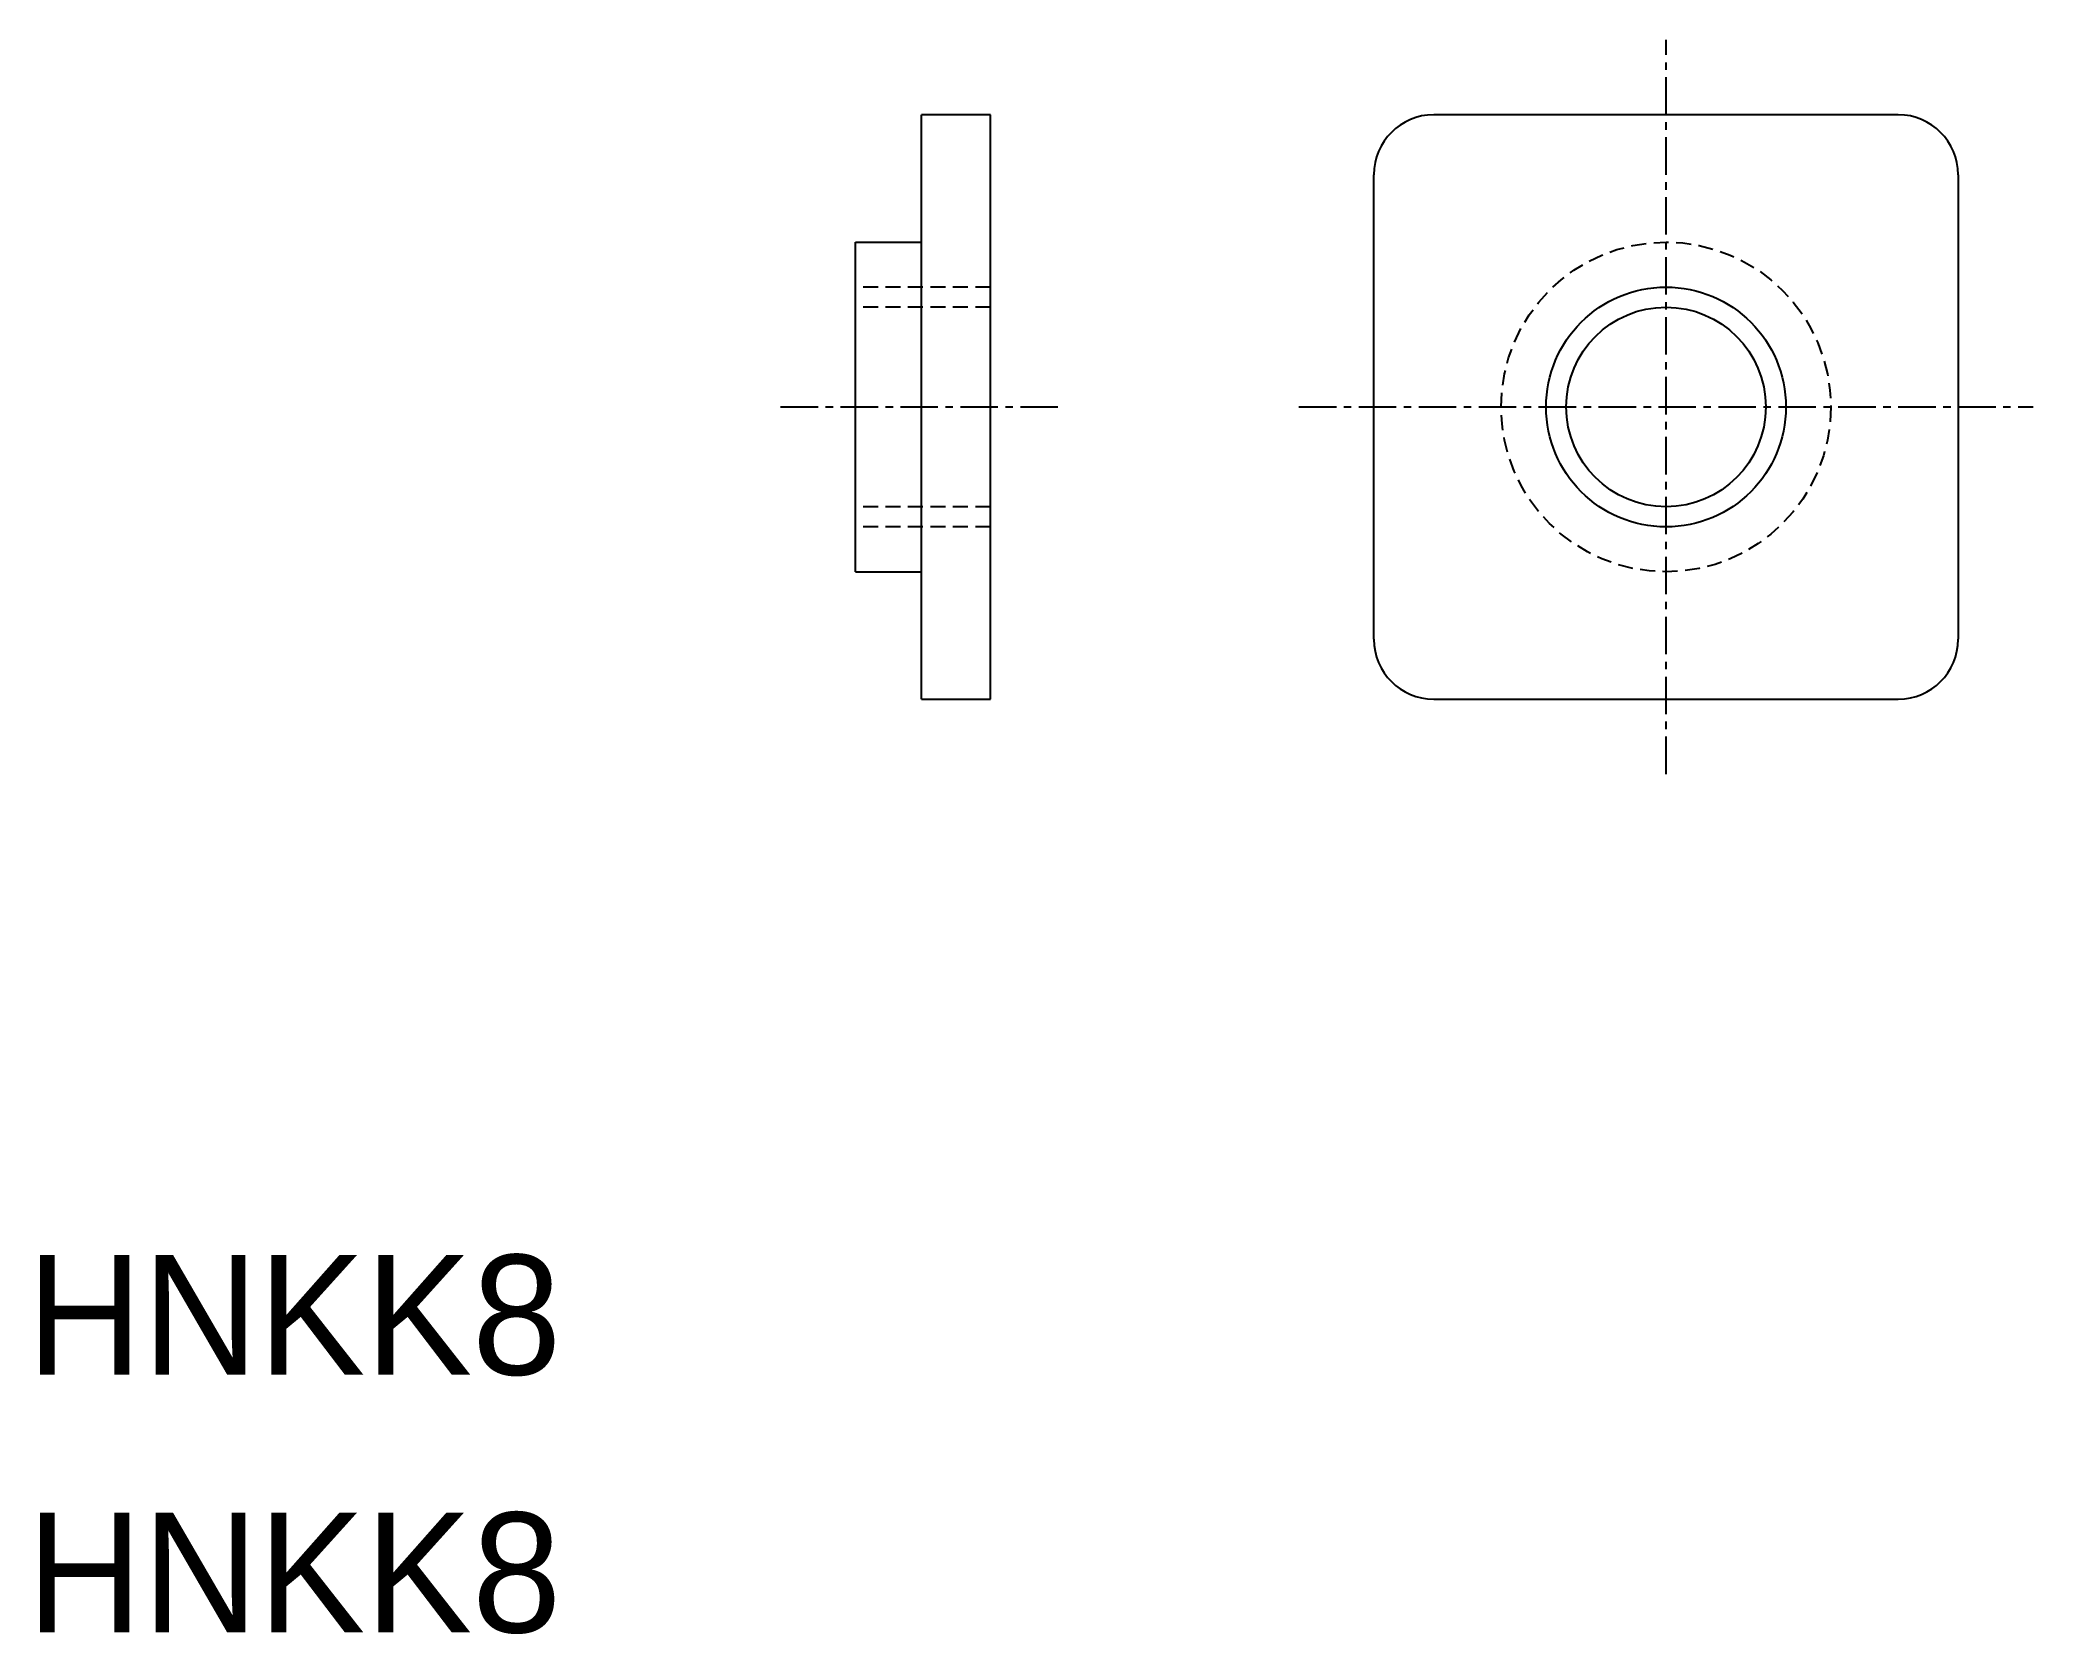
# Model space of a CAD drawing. Extents: x 0.4 to 66.9, y -0.1 to 53.1.
import ezdxf

# ---------------------------------------------------------------- set-up
doc = ezdxf.new("R2010")
doc.units = 0
doc.linetypes.add('CENTER', pattern=[2, 1.25, -0.25, 0.25, -0.25])
doc.linetypes.add('DASHED', pattern=[0.75, 0.5, -0.25])
doc.layers.get('0').update_dxf_attribs({"linetype": 'CONTINUOUS'})
doc.layers.add('CENTER', color=1, linetype='CENTER')

msp = doc.modelspace()

# ---------------------------------------------------------------- linework, layer by layer
at = {"color": 7, "linetype": 'CONTINUOUS'}
for p, q in [((29.856, 31.143), (29.856, 50.643)), ((32.156, 50.643), (29.856, 50.643)), ((32.156, 31.143), (32.156, 50.643)), ((62.449, 50.643), (46.949, 50.643)), ((44.949, 33.143), (44.949, 48.643)), ((64.449, 48.643), (64.449, 33.143)), ((27.656, 35.393), (27.656, 46.393)), ((27.656, 46.393), (29.856, 46.393)), ((27.656, 35.393), (29.856, 35.393)), ((29.856, 31.143), (32.156, 31.143)), ((46.949, 31.143), (62.449, 31.143))]:
    msp.add_line(p, q, dxfattribs=at)
at = {"color": 3, "linetype": 'DASHED'}
for p, q in [((32.156, 44.893), (27.656, 44.893)), ((32.156, 44.223), (27.656, 44.223)), ((32.156, 37.563), (27.656, 37.563)), ((32.156, 36.893), (27.656, 36.893))]:
    msp.add_line(p, q, dxfattribs=at)
msp.add_circle((54.699, 40.893), 5.5, dxfattribs=at)
at = {"color": 3, "linetype": 'CONTINUOUS'}
msp.add_circle((54.699, 40.893), 4, dxfattribs=at)
at = {"color": 7, "linetype": 'CONTINUOUS'}
msp.add_circle((54.699, 40.893), 3.33, dxfattribs=at)
for centre, start, end in [((46.949, 48.643), 90, 180), ((62.449, 48.643), 0, 90), ((46.949, 33.143), 180, 270), ((62.449, 33.143), 270, 0)]:
    msp.add_arc(centre, 2, start, end, dxfattribs=at)
at = {"layer": 'CENTER', "color": 1, "linetype": 'CENTER'}
for p, q in [((54.699, 28.643), (54.699, 53.143)), ((25.156, 40.893), (34.656, 40.893)), ((42.449, 40.893), (66.949, 40.893))]:
    msp.add_line(p, q, dxfattribs=at)

# ---------------------------------------------------------------- texts
at = {"color": 7, "linetype": 'CONTINUOUS'}
for p in [(0, 8.599), (0, 0)]:
    msp.add_text('HNKK8', height=4, dxfattribs=at).set_placement(p)

doc.saveas('drawing.dxf')
